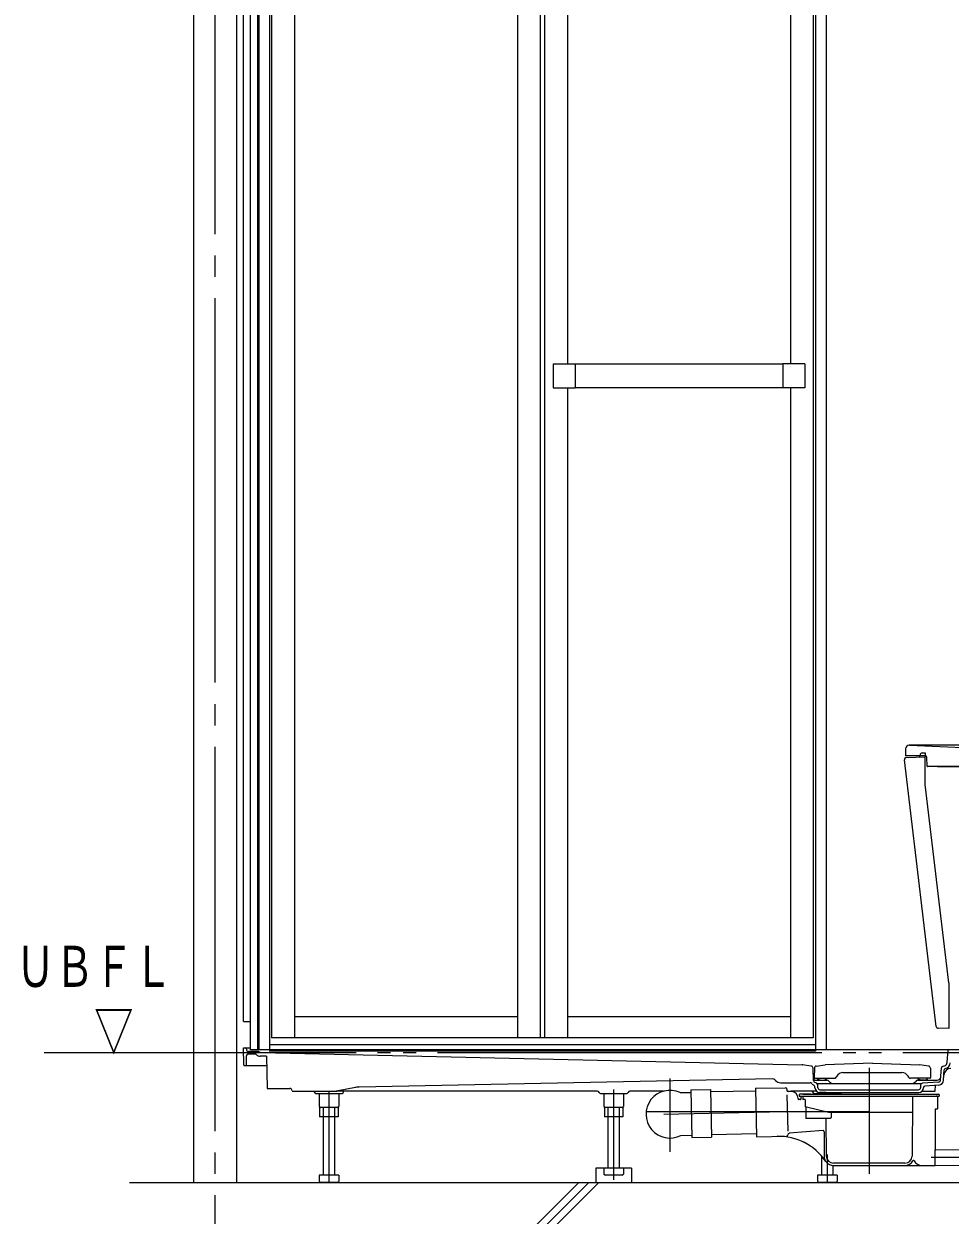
# Model space of a CAD drawing. Units: millimetres on the paper. Extents: x -305 to 305, y -152 to 152.
# Drawn here: x -258.7 to -215.3, y -99 to -43.2 of the extents above; entities that cross this region are included whole.
import ezdxf
from ezdxf.enums import TextEntityAlignment as Align

# ---------------------------------------------------------------- set-up
doc = ezdxf.new("R2010")
doc.units = ezdxf.units.MM
for name, pattern in [('DASHED2', [3, 2, -1]), ('LONG_CHAIN', [21, 18, -1, 1, -1]), ('LONG_DOUBLE_CHAIN', [21.8, 18, -1, 0.6, -0.6, 0.6, -1])]:
    doc.linetypes.add(name, pattern=pattern)
doc.layers.add('0-1_VIEW0001', color=7, linetype='DASHED2', lineweight=9)
doc.styles.add('ＭＳ ゴシック', font='')
doc.styles.get('ＭＳ ゴシック').set_extended_font_data('MS Gothic')

msp = doc.modelspace()

# ---------------------------------------------------------------- linework, layer by layer
at = {"layer": '0-1_VIEW0001', "linetype": 'Continuous'}
for p, q in [((-250.758, -14.02), (-250.758, -97.42)), ((-248.758, -14.02), (-248.758, -97.42)), ((-248.425, -89.887), (-248.425, -24.687)), ((-248.091, -91.22), (-248.091, -25.187)), ((-247.758, -91.22), (-247.758, -25.187)), ((-247.708, -25.187), (-247.708, -91.22)), ((-247.208, -25.187), (-247.208, -91.27)), ((-221.641, -25.187), (-221.641, -91.27)), ((-221.141, -25.187), (-221.141, -91.22)), ((-247.108, -27.787), (-247.108, -90.654)), ((-246.041, -27.787), (-246.041, -90.654)), ((-235.591, -27.787), (-235.591, -90.654)), ((-234.525, -27.787), (-234.525, -90.654)), ((-234.325, -27.787), (-234.325, -90.654)), ((-233.258, -27.787), (-233.258, -59.095)), ((-222.808, -27.787), (-222.808, -59.095)), ((-221.741, -27.787), (-221.741, -90.654)), ((-233.925, -59.095), (-233.925, -60.212)), ((-233.925, -59.095), (-232.891, -59.095)), ((-232.891, -59.095), (-232.891, -60.212)), ((-223.175, -59.099), (-232.891, -59.099)), ((-223.175, -59.095), (-223.175, -60.212)), ((-222.141, -59.095), (-223.175, -59.095)), ((-222.141, -59.095), (-222.141, -60.212)), ((-233.925, -60.212), (-232.891, -60.212)), ((-233.258, -60.212), (-233.258, -90.654)), ((-223.175, -60.209), (-232.891, -60.209)), ((-222.141, -60.212), (-223.175, -60.212)), ((-222.808, -60.212), (-222.808, -90.654)), ((-191.302, -76.954), (-217.252, -76.954)), ((-217.245, -76.954), (-214.393, -77.074)), ((-217.419, -77.117), (-217.425, -77.454)), ((-216.486, -77.454), (-217.425, -77.454)), ((-217.378, -77.526), (-216.498, -77.495)), ((-216.741, -77.439), (-216.741, -77.409)), ((-216.645, -77.309), (-216.498, -77.304)), ((-216.498, -77.304), (-216.498, -77.495)), ((-216.498, -78.785), (-216.498, -77.495)), ((-216.409, -77.937), (-216.419, -77.518)), ((-215.987, -90.115), (-217.474, -77.638)), ((-213.96, -77.954), (-216.392, -77.954)), ((-215.925, -77.954), (-213.96, -77.954)), ((-215.391, -88.073), (-216.498, -78.785)), ((-215.391, -88.073), (-215.391, -90.22)), ((-246.041, -89.654), (-235.591, -89.654)), ((-233.258, -89.654), (-222.808, -89.654)), ((-248.425, -89.887), (-248.091, -89.887)), ((-215.391, -90.22), (-215.892, -90.203)), ((-221.741, -90.654), (-247.108, -90.654)), ((-248.411, -91.921), (-248.425, -91.12)), ((-248.425, -91.12), (-248.091, -91.12)), ((-248.291, -91.153), (-248.29, -91.189)), ((-248.29, -91.921), (-248.282, -91.489)), ((-247.85, -91.424), (-248.215, -91.424)), ((-247.758, -91.287), (-248.19, -91.287)), ((-211.467, -91.22), (-248.091, -91.22)), ((-221.141, -91.22), (-247.708, -91.22)), ((-246.925, -91.354), (-247.625, -91.34)), ((-221.641, -90.987), (-247.208, -90.987)), ((-221.641, -91.27), (-247.208, -91.27)), ((-246.925, -91.354), (-222.259, -91.92)), ((-215.469, -91.807), (-215.434, -91.22)), ((-248.377, -91.954), (-247.337, -91.954)), ((-247.344, -91.515), (-247.644, -91.509)), ((-221.841, -91.976), (-222.259, -91.92)), ((-221.605, -91.976), (-221.19, -91.92)), ((-218.975, -91.837), (-221.19, -91.92)), ((-218.975, -91.837), (-216.76, -91.92)), ((-216.345, -91.976), (-216.76, -91.92)), ((-215.665, -91.972), (-215.605, -91.961)), ((-223.662, -92.572), (-243.006, -92.959)), ((-221.729, -92.653), (-221.754, -92.071)), ((-221.691, -92.073), (-221.699, -92.513)), ((-221.666, -92.547), (-220.758, -92.547)), ((-221.55, -92.575), (-221.55, -92.547)), ((-221.422, -92.635), (-221.539, -92.591)), ((-221.244, -92.635), (-221.127, -92.591)), ((-221.116, -92.575), (-221.116, -92.547)), ((-220.642, -92.447), (-220.671, -92.497)), ((-220.353, -92.28), (-217.596, -92.28)), ((-217.308, -92.447), (-217.279, -92.497)), ((-216.284, -92.547), (-217.192, -92.547)), ((-216.833, -92.575), (-216.833, -92.547)), ((-216.705, -92.635), (-216.822, -92.591)), ((-216.527, -92.635), (-216.411, -92.591)), ((-216.4, -92.575), (-216.4, -92.547)), ((-216.258, -92.073), (-216.25, -92.513)), ((-215.781, -92.633), (-215.746, -92.065)), ((-215.645, -92.641), (-215.615, -92.153)), ((-246.151, -93.154), (-244.187, -93.154)), ((-245.107, -93.188), (-245.108, -93.154)), ((-231.856, -93.154), (-244.091, -93.154)), ((-243.176, -92.976), (-243.997, -93.135)), ((-243.743, -93.188), (-243.742, -93.154)), ((-228.757, -93.154), (-230.327, -93.154)), ((-227.481, -93.093), (-226.548, -93.074)), ((-227.481, -93.093), (-227.436, -95.326)), ((-226.548, -93.074), (-226.502, -95.307)), ((-224.445, -93.146), (-226.546, -93.188)), ((-224.447, -93.034), (-224.401, -95.267)), ((-224.431, -93.017), (-223.048, -92.989)), ((-223.506, -92.656), (-223.541, -92.62)), ((-223.27, -92.754), (-221.896, -92.754)), ((-222.98, -93.054), (-222.978, -93.108)), ((-221.589, -93.154), (-222.783, -93.154)), ((-221.774, -93.188), (-221.774, -93.154)), ((-221.665, -92.997), (-221.668, -92.93)), ((-221.601, -92.764), (-221.663, -92.743)), ((-221.634, -92.637), (-221.095, -92.637)), ((-221.538, -92.787), (-216.712, -92.787)), ((-221.529, -92.991), (-221.535, -92.854)), ((-221.429, -93.087), (-221.148, -93.087)), ((-221.41, -92.637), (-221.256, -92.637)), ((-221.148, -93.087), (-217.101, -93.087)), ((-217.101, -93.087), (-216.821, -93.087)), ((-216.855, -92.637), (-215.938, -92.637)), ((-216.716, -92.876), (-216.721, -92.991)), ((-216.539, -92.637), (-216.694, -92.637)), ((-216.66, -93.154), (-216.031, -93.154)), ((-215.874, -92.727), (-216.623, -92.78)), ((-216.583, -92.974), (-216.584, -92.997)), ((-215.864, -92.863), (-216.521, -92.91)), ((-216.031, -93.154), (-216.027, -92.875)), ((-245.043, -93.254), (-243.809, -93.254)), ((-244.887, -93.254), (-244.887, -93.875)), ((-243.963, -93.254), (-243.963, -93.875)), ((-231.704, -93.254), (-230.479, -93.254)), ((-231.553, -93.254), (-231.553, -93.875)), ((-230.63, -93.254), (-230.63, -93.875)), ((-227.982, -93.22), (-227.479, -93.209)), ((-222.974, -93.317), (-222.939, -95.03)), ((-222.768, -93.173), (-222.912, -93.173)), ((-222.451, -93.49), (-222.451, -93.523)), ((-222.341, -93.54), (-222.435, -93.54)), ((-222.408, -93.323), (-222.408, -93.39)), ((-222.408, -93.39), (-215.841, -93.39)), ((-221.858, -93.29), (-222.375, -93.29)), ((-222.325, -93.39), (-222.325, -93.523)), ((-222.229, -93.423), (-222.263, -93.39)), ((-222.229, -93.423), (-222.228, -93.523)), ((-222.141, -93.54), (-222.211, -93.54)), ((-222.209, -93.29), (-215.875, -93.29)), ((-222.125, -93.556), (-222.125, -93.89)), ((-222.125, -93.573), (-222.125, -93.64)), ((-221.709, -93.254), (-220.476, -93.254)), ((-221.148, -93.207), (-221.446, -93.207)), ((-221.148, -93.207), (-217.101, -93.207)), ((-217.093, -93.39), (-217.117, -96.193)), ((-217.101, -93.207), (-216.804, -93.207)), ((-216.389, -93.39), (-216.158, -93.39)), ((-215.941, -93.39), (-215.987, -93.39)), ((-215.925, -93.406), (-215.925, -93.973)), ((-215.841, -93.323), (-215.841, -93.39)), ((-244.887, -93.875), (-244.808, -93.92)), ((-244.041, -93.92), (-244.808, -93.92)), ((-244.691, -93.92), (-244.691, -97.087)), ((-244.158, -93.92), (-244.158, -97.087)), ((-244.041, -93.92), (-243.963, -93.875)), ((-243.991, -93.92), (-243.991, -94.354)), ((-231.553, -93.875), (-231.475, -93.92)), ((-230.708, -93.92), (-231.475, -93.92)), ((-231.358, -93.92), (-231.358, -96.754)), ((-230.825, -93.92), (-230.825, -96.754)), ((-230.708, -93.92), (-230.63, -93.875)), ((-230.658, -93.92), (-230.658, -94.354)), ((-221.029, -94.156), (-222.125, -93.883)), ((-222.098, -93.89), (-222.098, -94.423)), ((-217.099, -94.156), (-221.029, -94.156)), ((-220.907, -94.173), (-220.907, -94.39)), ((-216.041, -94.006), (-216.041, -95.836)), ((-216.041, -94.006), (-216.041, -95.862)), ((-215.941, -93.99), (-216.025, -93.99)), ((-243.991, -94.354), (-244.858, -94.354)), ((-230.658, -94.354), (-231.525, -94.354)), ((-220.941, -94.423), (-222.098, -94.423)), ((-221.148, -94.439), (-221.133, -96.193)), ((-227.941, -95.219), (-227.438, -95.209)), ((-227.436, -95.326), (-226.502, -95.307)), ((-224.404, -95.145), (-226.505, -95.188)), ((-224.384, -95.283), (-223.001, -95.255)), ((-221.277, -94.999), (-222.875, -95.124)), ((-221.241, -95.032), (-221.241, -96.19)), ((-219.125, -95.757), (-219.133, -95.757)), ((-216.041, -96.644), (-216.041, -95.895)), ((-213.708, -95.915), (-216.008, -95.895)), ((-221.358, -96.181), (-221.358, -97.087)), ((-230.63, -96.754), (-231.553, -96.754)), ((-231.553, -96.754), (-231.553, -97.042)), ((-231.553, -97.042), (-231.475, -97.087)), ((-230.708, -97.087), (-230.63, -97.042)), ((-230.63, -96.754), (-230.63, -97.042)), ((-230.258, -96.754), (-230.258, -97.421)), ((-220.825, -96.62), (-220.825, -97.087)), ((-220.808, -96.623), (-216.041, -96.623)), ((-217.45, -96.523), (-220.799, -96.523)), ((-213.708, -96.623), (-216.041, -96.643)), ((-253.763, -97.42), (-185.758, -97.42)), ((-244.887, -97.087), (-244.887, -97.375)), ((-243.963, -97.087), (-244.887, -97.087)), ((-244.887, -97.375), (-244.808, -97.42)), ((-244.041, -97.42), (-244.808, -97.42)), ((-244.041, -97.42), (-243.963, -97.375)), ((-243.963, -97.087), (-243.963, -97.375)), ((-236.726, -101.42), (-232.726, -97.42)), ((-236.254, -101.42), (-232.254, -97.42)), ((-235.783, -101.42), (-231.783, -97.42)), ((-231.925, -97.42), (-230.258, -97.42)), ((-230.708, -97.087), (-231.475, -97.087)), ((-221.553, -97.087), (-221.553, -97.375)), ((-220.63, -97.087), (-221.553, -97.087)), ((-221.553, -97.375), (-221.475, -97.42)), ((-220.708, -97.42), (-221.475, -97.42)), ((-220.708, -97.42), (-220.63, -97.375)), ((-220.63, -97.087), (-220.63, -97.375))]:
    msp.add_line(p, q, dxfattribs=at)
at = {"layer": '0-1_VIEW0001', "linetype": 'LONG_CHAIN'}
for p, q in [((-249.758, -14.02), (-249.758, -104.427)), ((-228.458, -92.564), (-228.458, -95.985)), ((-219.125, -92.051), (-219.125, -93.776)), ((-244.425, -93.154), (-244.425, -97.42)), ((-231.091, -93.077), (-231.091, -97.308)), ((-219.125, -93.052), (-219.125, -97.015)), ((-219.125, -93.099), (-219.125, -94.031)), ((-219.125, -94.12), (-229.569, -94.12)), ((-223.091, -94.12), (-228.743, -94.235)), ((-221.091, -96.115), (-221.091, -97.42)), ((-213.401, -96.256), (-216.223, -96.256))]:
    msp.add_line(p, q, dxfattribs=at)
at = {"layer": '0-1_VIEW0001', "linetype": 'LONG_DOUBLE_CHAIN'}
msp.add_line((-177.744, -91.354), (-257.758, -91.354), dxfattribs=at)
at = {"layer": '0-1_VIEW0001'}
msp.add_line((-221.02, -94.423), (-221.777, -94.423), dxfattribs=at)
at = {"layer": '0-1_VIEW0001', "linetype": 'Continuous'}
for points in [[(-247.344, -91.515), (-247.318, -93.02), (-246.252, -93.02)], [(-243.991, -93.92), (-244.858, -93.92), (-244.858, -94.354)], [(-230.658, -93.92), (-231.525, -93.92), (-231.525, -94.354)], [(-230.258, -96.754), (-231.925, -96.754), (-231.925, -97.421)]]:
    msp.add_lwpolyline(points, dxfattribs=at)
for centre, radius, start, end in [((-217.252, -77.12), 0.167, 88.5029, 179), ((-217.375, -77.626), 0.1, 92, 186.7951), ((-216.808, -77.439), 0.0667, 272, 0), ((-216.641, -77.409), 0.1, 91.9998, 180), ((-216.486, -77.52), 0.0667, 1.5, 90), ((-216.392, -77.937), 0.0167, 181.5, 270), ((-215.888, -90.103), 0.1, 186.7951, 268), ((-248.324, -91.154), 0.0333, 1, 90), ((-248.19, -91.187), 0.1, 181, 270), ((-248.215, -91.49), 0.0667, 90, 179), ((-247.861, -91.49), 0.0667, 47.9764, 79.7357), ((-247.638, -91.243), 0.267, 227.9764, 268.8542), ((-247.758, -91.387), 0.1, 47.4402, 90), ((-247.623, -91.24), 0.1, 227.4403, 268.8542), ((-248.377, -91.92), 0.0333, 181, 270), ((-248.323, -91.92), 0.0333, 270, 359), ((-222.284, -92.253), 0.333, 82.4054, 88.8408), ((-221.854, -92.075), 0.1, 2.5, 82.4054), ((-221.592, -92.075), 0.1, 97.5946, 179), ((-216.358, -92.075), 0.1, 1, 82.4054), ((-215.646, -92.071), 0.1, 100.7218, 176.5), ((-215.636, -91.797), 0.167, 280.7218, 356.5), ((-215.636, -91.797), 0.303, 283.7108, 356.5), ((-223.659, -92.738), 0.167, 45, 91.1458), ((-221.634, -92.537), 0.1, 182.5, 270), ((-221.666, -92.514), 0.0333, 179, 270), ((-221.533, -92.575), 0.0167, 180, 249.444), ((-221.133, -92.575), 0.0167, 290.5561, 0), ((-220.758, -92.447), 0.1, 270, 330), ((-220.353, -92.614), 0.333, 90, 150), ((-217.596, -92.614), 0.333, 30, 90), ((-217.192, -92.447), 0.1, 210, 270), ((-216.816, -92.575), 0.0167, 180, 249.444), ((-216.416, -92.575), 0.0167, 290.5561, 0), ((-216.284, -92.514), 0.0333, 270, 1), ((-215.938, -92.47), 0.167, 270, 356.5), ((-215.297, -92.42), 0.333, 90, 176.5), ((-215.548, -92.157), 0.0667, 103.7108, 176.5), ((-246.252, -93.12), 0.1, 1, 90), ((-244.187, -92.154), 1, 270, 280.9422), ((-242.986, -93.958), 1, 91.1458, 100.9422), ((-231.856, -93.254), 0.1, 23.5782, 90), ((-230.327, -93.254), 0.1, 90, 156.4218), ((-228.458, -94.23), 1.117, 64.744, 297.5917), ((-224.43, -93.033), 0.0167, 91.1667, 181.1667), ((-223.27, -92.42), 0.333, 225, 270), ((-223.046, -93.055), 0.0667, 1.1667, 91.1667), ((-222.912, -93.106), 0.0667, 181.1667, 270), ((-221.896, -92.854), 0.1, 37.5272, 90), ((-221.629, -92.648), 0.237, 217.5272, 249.5653), ((-221.629, -92.648), 0.1, 182.5, 250.4958), ((-221.735, -92.933), 0.0667, 2.5, 69.5653), ((-221.446, -92.987), 0.22, 182.5, 270), ((-221.635, -92.859), 0.1, 2.5, 70.4958), ((-221.429, -92.987), 0.1, 182.5, 270), ((-221.41, -92.604), 0.0333, 249.444, 270), ((-221.256, -92.604), 0.0333, 270, 290.5561), ((-221.095, -92.737), 0.1, 24.3678, 90), ((-220.915, -92.649), 0.1, 205.9253, 271.4205), ((-217.032, -92.645), 0.1, 267.3983, 332.6731), ((-216.855, -92.737), 0.1, 90, 154.4444), ((-216.821, -92.987), 0.1, 270, 357.5), ((-216.804, -92.987), 0.22, 270, 357.5), ((-216.616, -92.88), 0.1, 94.1206, 177.5), ((-216.694, -92.604), 0.0333, 249.444, 270), ((-216.516, -92.977), 0.0667, 94.1206, 177.5), ((-216.539, -92.604), 0.0333, 270, 290.556), ((-215.881, -92.627), 0.1, 274.1206, 356.5), ((-215.881, -92.627), 0.237, 274.1206, 356.5), ((-245.04, -93.187), 0.0667, 181, 270), ((-243.809, -93.187), 0.0667, 270, 359), ((-231.704, -93.187), 0.0667, 203.5781, 270), ((-230.479, -93.187), 0.0667, 270, 336.4219), ((-222.768, -93.49), 0.317, 0, 90), ((-222.435, -93.523), 0.0167, 180, 270), ((-222.375, -93.323), 0.0333, 90, 180), ((-222.341, -93.523), 0.0167, 270, 0), ((-222.211, -93.523), 0.0167, 180.5, 270), ((-222.141, -93.556), 0.0167, 0, 90), ((-221.707, -93.187), 0.0667, 181, 270), ((-220.476, -93.187), 0.0667, 270, 342.5424), ((-215.941, -93.406), 0.0167, 0, 90), ((-215.875, -93.323), 0.0333, 0, 90), ((-220.891, -94.173), 0.0167, 90, 180), ((-216.025, -94.006), 0.0167, 90, 180), ((-215.941, -93.973), 0.0167, 270, 0), ((-221.165, -94.44), 0.0167, 0.5, 90), ((-220.941, -94.39), 0.0333, 270, 0), ((-224.385, -95.266), 0.0167, 181.1667, 271.1667), ((-223.374, -97.93), 2.667, 34.1428, 91.1667), ((-223.003, -95.188), 0.0667, 271.1667, 358.8693), ((-222.869, -95.191), 0.0667, 94.5, 178.8692), ((-221.275, -95.032), 0.0333, 0, 94.5), ((-223.374, -97.93), 2.667, 34.1428, 64.7645), ((-216.008, -95.862), 0.0333, 180, 269.5), ((-220.808, -96.19), 0.433, 180, 270), ((-220.799, -96.19), 0.333, 180.5, 270), ((-217.45, -96.19), 0.333, 270, 359.5), ((-217.45, -96.19), 0.433, 270, 328.7188), ((-217.051, -96.432), 0.0333, 31.2812, 148.7188), ((-216.653, -96.19), 0.433, 211.2812, 270)]:
    msp.add_arc(centre, radius, start, end, dxfattribs=at)

# ---------------------------------------------------------------- texts
at = {"layer": '0-1_VIEW0001', "style": 'ＭＳ ゴシック', "width": 0.7}
for s, p in [('ＵＢＦＬ', (-259.083, -88.842)), ('\u3000\u3000▽', (-259.083, -91.84))]:
    msp.add_text(s, height=1.921, dxfattribs=at).set_placement(p, align=Align.BOTTOM_LEFT)

doc.saveas('drawing.dxf')
